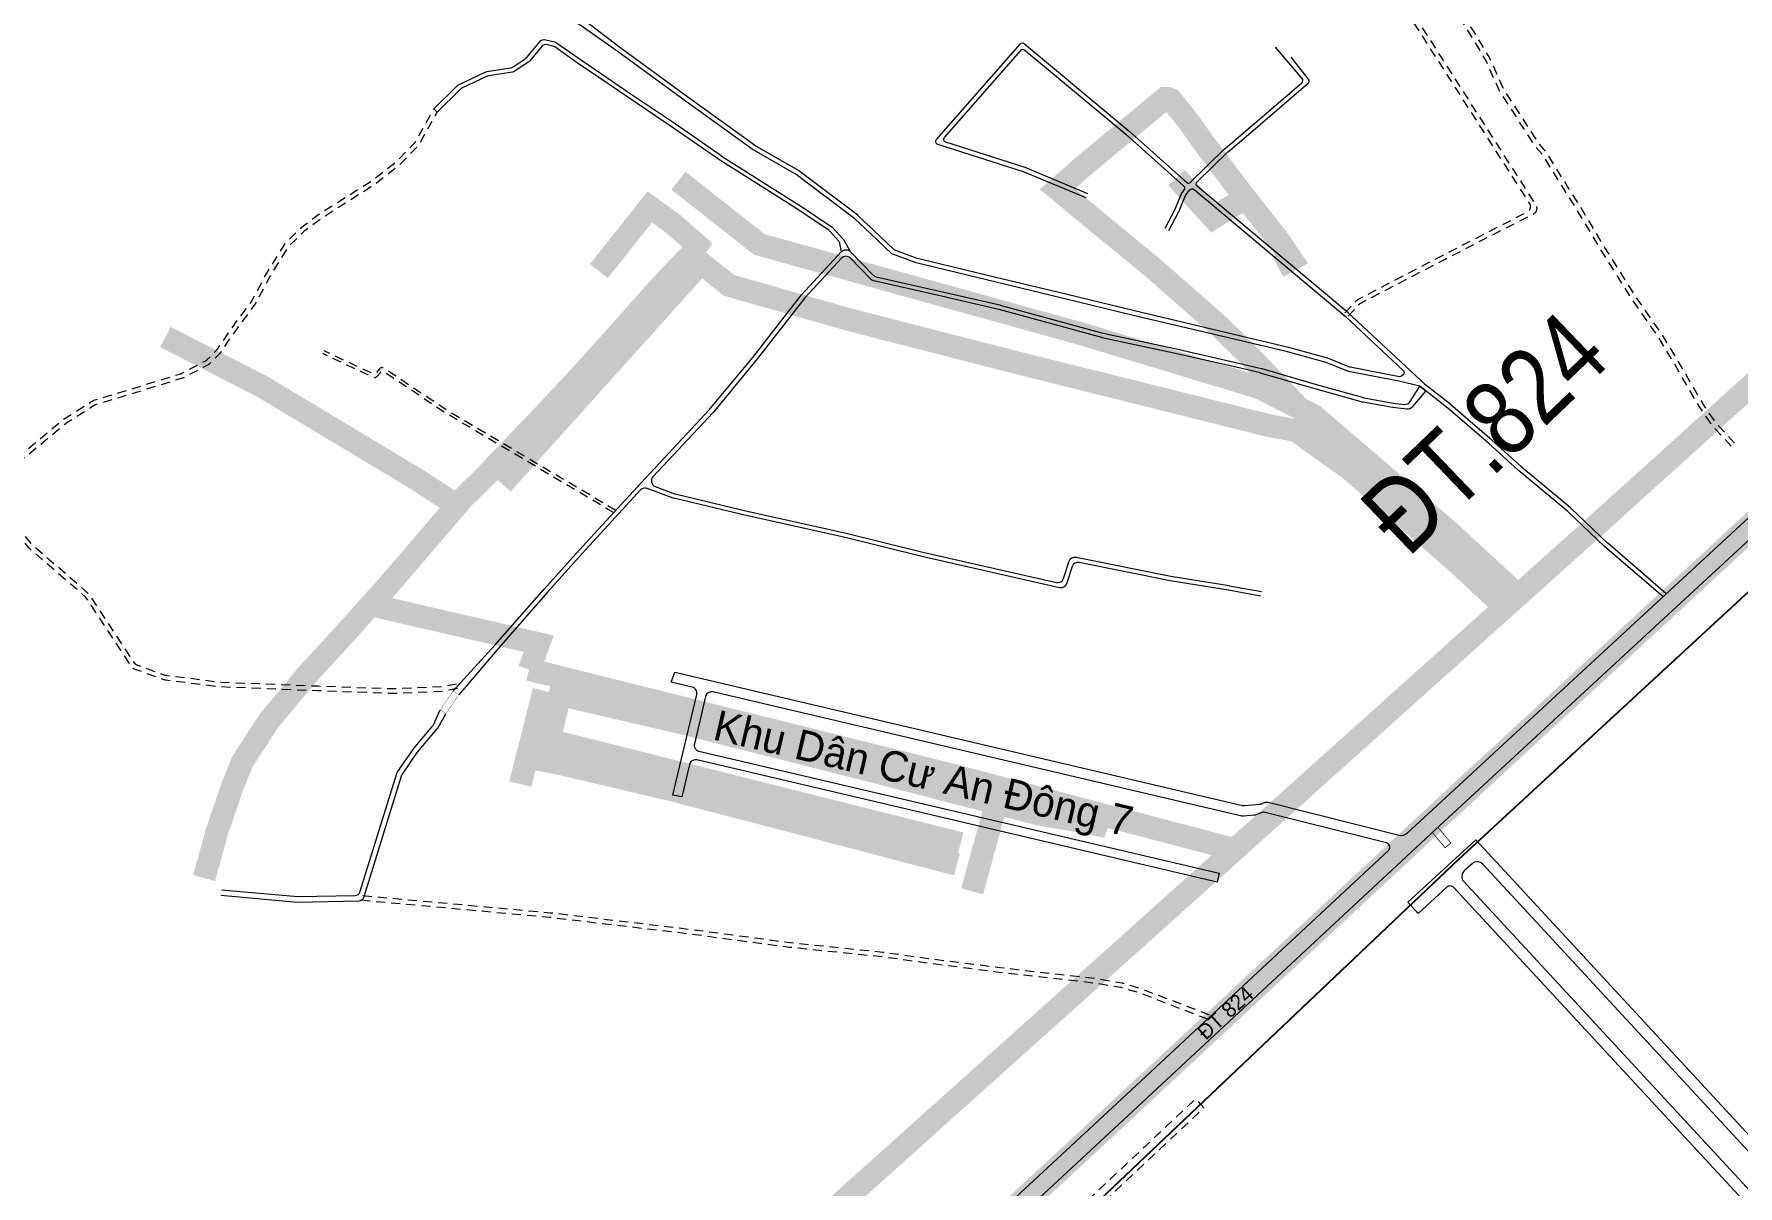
# Model space of a CAD drawing. Header units: metres. Extents: x 556238 to 587446, y 1177111 to 1219372.
# Drawn here: x 574145 to 575269, y 1194432 to 1195192 of the extents above; entities that cross this region are included whole.
import ezdxf
from ezdxf.enums import TextEntityAlignment as Align

# ---------------------------------------------------------------- set-up
doc = ezdxf.new("R2010")
doc.units = ezdxf.units.M
doc.header["$MEASUREMENT"] = 0
for name, pattern in [('ACAD_ISO03W100', [30, 12, -18]), ('DASHED2', [0.375, 0.25, -0.125]), ('Xr_GT Ben Luc$0$ACAD_ISO05W100', [33, 24, -3, 0, -3, 0, -3]), ('Xr_Nen GT$0$MON', [10, 6, -4])]:
    doc.linetypes.add(name, pattern=pattern)
doc.layers.add('DUONG GIAO THONG', color=7, linetype='Continuous')
doc.layers.add('VUNG DAN CU', color=8, linetype='Continuous')
for name, color, linetype, lineweight in [('PHL_VUNG CAP NUOC', 4, 'Xr_GT Ben Luc$0$ACAD_ISO05W100', 40), ('Pipe Existing_DTDH', 4, 'ACAD_ISO03W100', 40), ('Text ten duong', 150, 'Continuous', 15), ('Xr_Nen GT$0$CAU-CONG', 4, 'Continuous', 0), ('Xr_Nen GT$0$DUONG BT-NEN BT', 38, 'Continuous', 0), ('Xr_Nen GT$0$DUONG NHUA', 38, 'Continuous', 0), ('Xr_Nen GT$0$DUONG_DA', 38, 'Xr_Nen GT$0$MON', 0)]:
    doc.layers.add(name, color=color, linetype=linetype, lineweight=lineweight)
doc.styles.add('CL_G', font='Vhelvcn.ttf')
doc.styles.add('Xr_Nen GT$0$VN', font='VAPTIMN0.TTF')

# ---------------------------------------------------------------- blocks, each defined once
blk = doc.blocks.new('GT CHINH')
at = {"layer": 'DUONG GIAO THONG', "color": 9, "ltscale": 5, "const_width": 17.5}
blk.add_lwpolyline([(10842.8, -3429.2), (10746.8, -3520.8), (10622.2, -3639.9), (10341.1, -3909.3), (10264.1, -3982.2), (10157.1, -4081.3), (10050.2, -4180.3), (10050.2, -4180.3), (9941.9, -4280.4), (9793.7, -4417.3), (9682.7, -4519.9), (9471.6, -4716.4), (9285.3, -4889.4), (9213.9, -4954.8), (9077.1, -5077.5), (9051.2, -5106.2), (9072, -5136.1), (9109.8, -5192.9), (9190.6, -5316.8), (9360.1, -5577.5), (9498.7, -5797.8), (9676.4, -6066.8)], dxfattribs=at)
blk = doc.blocks.new('DTDH_EXISTING_PIPE')
at = {"layer": 'Pipe Existing_DTDH', "color": 3, "linetype": 'DASHED2', "ltscale": 200, "const_width": 15, "elevation": 0.8, "flags": 128}
for points in [[(-1539.6, -4182.3), (-1882.6, -4501.9), (-2317.1, -4899.6), (-2584.3, -5141), (-3406.8, -5879.3), (-3416.1, -5887), (-3427.8, -5888.8), (-3441, -5888.6), (-3460.7, -5876.3), (-3609.7, -5833.6), (-3674.1, -5816)], [(-2788.2, -5070.7), (-2817.9, -5039.4), (-2840.5, -5017), (-2883.8, -4978.9), (-2937.1, -4935), (-2947.8, -4926.1), (-2931.1, -4911.4), (-2876.7, -4866.2), (-2874.9, -4866.2), (-2872.7, -4867.1), (-2860.6, -4882.3), (-2851.3, -4895.5), (-2838.5, -4912.5), (-2825.1, -4930.2), (-2801.7, -4959.9), (-2793.2, -4972.6), (-2802.2, -4977.5)], [(-2644.3, -5193.7), (-2689.3, -5152.3), (-2778.6, -5075.6), (-2814.6, -5057.2), (-2931.2, -5021.9), (-3144.4, -4962.7), (-3197.8, -4920.6)], [(-2823.7, -4932), (-2837.5, -4940.5), (-2844.9, -4945.2), (-2869.1, -4918.6)], [(-3189.1, -4968.8), (-3185.3, -4963.2), (-3201, -4949.3), (-3216.7, -4938), (-3250.3, -4980.3)], [(-3183.1, -4974.9), (-3189.1, -4968.8), (-3208.7, -4989.4), (-3239.4, -5023.9), (-3266.2, -5053.5), (-3288.5, -5077.3), (-3326.2, -5116.7), (-3340.9, -5131.1)], [(-3314.1, -5120.8), (-3273.8, -5075.8), (-3183, -4974.9)], [(-2652.1, -5202.5), (-2683.7, -5173), (-2711.8, -5148.4), (-2754.5, -5111.3), (-2790.3, -5085.6), (-2808, -5082.3), (-2977.4, -5040), (-3084.1, -5012.6), (-3164.5, -4989.7), (-3183.3, -4974.6)], [(-3344, -5135), (-3370.7, -5117.6), (-3439.9, -5076), (-3472.6, -5056.4), (-3536.3, -5023.8)], [(-3419.2, -5221.1), (-3388.6, -5187), (-3340.3, -5130.6)], [(-3296.2, -5243.4), (-3296.2, -5243.4), (-3290, -5226.2), (-3400.9, -5200.6)], [(-3510.8, -5380.9), (-3502.2, -5350), (-3491.9, -5319.8), (-3485.6, -5304.3), (-3468.2, -5277.4), (-3442.9, -5246.9), (-3419.2, -5221.1)], [(-2830.3, -5362.2), (-3020.4, -5312.1), (-3296.3, -5243.3)], [(-3302.1, -5318.9), (-3286.6, -5257.3)], [(-3286.1, -5303.4), (-3275.9, -5259.8), (-3273.2, -5249)], [(-3002.3, -5327.8), (-3061.4, -5312.5), (-3193.3, -5279.1), (-3275.7, -5259.9)], [(-3282.9, -5289.9), (-3011.6, -5358.1)], [(-3297.6, -5301.1), (-3274.6, -5305.7), (-3202, -5322.8), (-3090.3, -5351.9), (-3014, -5372)]]:
    blk.add_lwpolyline(points, dxfattribs=at)
at = {"layer": 'Pipe Existing_DTDH', "color": 3, "linetype": 'DASHED2', "ltscale": 800, "const_width": 15, "elevation": 0.8, "flags": 128}
for points in [[(-3004, -5389.7), (-2987.8, -5330.8)], [(-3002.3, -5327.8), (-2959.2, -5338.9), (-2931.3, -5343.6), (-2921.7, -5345.6), (-2919.3, -5338.6)]]:
    blk.add_lwpolyline(points, dxfattribs=at)

msp = doc.modelspace()

# ---------------------------------------------------------------- linework, layer by layer
at = {"layer": 'PHL_VUNG CAP NUOC', "color": 13, "ltscale": 5, "const_width": 10}
msp.add_lwpolyline([(576234.36192, 1195769.30146), (576138.39289, 1195677.66716), (576013.79028, 1195558.5548), (575732.70074, 1195289.16934), (575655.68921, 1195216.29027), (575548.70459, 1195117.2212), (575441.71998, 1195018.15213), (575441.71998, 1195018.15213), (575333.4346, 1194918.07324), (575185.27955, 1194781.15046), (575074.26967, 1194678.56531), (574863.12205, 1194482.07607), (574676.84301, 1194309.10216), (574605.49217, 1194243.68509), (574468.63308, 1194120.94001), (574442.81102, 1194092.23887), (574385.80309, 1194042.54144), (574298.70705, 1193957.28072), (574227.35407, 1193893.39578), (574139.10734, 1193814.02016), (574125.85913, 1193801.47204), (574098.24257, 1193782.2609), (573915.21656, 1193706.13631)], dxfattribs=at)
at = {"layer": 'VUNG DAN CU', "ltscale": 5}
msp.add_polyline3d([(574710.11832, 1194291.34327, 0), (575085.30573, 1194647.50744, 0), (575859.47744, 1195362.49278, 0), (576405.23162, 1194777.23904, 0)], dxfattribs=at)
at = {"layer": 'Xr_Nen GT$0$CAU-CONG', "flags": 128}
for points, const_width in [([(574412.88515, 1194745.7888), (574421.42815, 1194758.3578), (574425.14985, 1194755.8282), (574416.60685, 1194743.2592)], 0.2), ([(575079.78468, 1194658.0177), (575071.34168, 1194668.1897), (575067.49432, 1194664.9963), (575075.93732, 1194654.8243)], 0.5)]:
    msp.add_lwpolyline(points, close=True, dxfattribs=dict(at, const_width=const_width))
at = {"layer": 'Xr_Nen GT$0$DUONG BT-NEN BT', "flags": 128}
for points in [[(574893.77543, 1195062.16833), (574900.09502, 1195074.3411, 0.0210490229), (574900.16622, 1195074.49362), (574904.702, 1195085.38314, -0.0709840172), (574904.99076, 1195085.86881), (574907.51849, 1195089.0066, -0.4201590155), (574910.36195, 1195089.28368), (575009.94328, 1195005.68132, -0.0129141876), (575010.02065, 1195005.61288), (575048.34756, 1194969.90457, -0.4398531714), (575048.32393, 1194966.95627), (575047.50826, 1194966.22039, -0.2356532631), (575045.78747, 1194965.74202), (575013.33911, 1194972.04003, -0.0478300317), (575012.97299, 1194972.1482), (574998.53271, 1194977.96418, 0.0295830866), (574998.30853, 1194978.0394), (574972.77263, 1194984.95806, 0.0068841168), (574972.71928, 1194984.97173), (574941.14967, 1194992.59871, 0.0014516127), (574941.13837, 1194992.60141), (574870.95695, 1195009.12602, -0.0021330396), (574870.94036, 1195009.13), (574825.76024, 1195020.1756, 0.0007745045), (574825.75422, 1195020.17707), (574774.02332, 1195032.65448, 0.0003866012), (574774.02031, 1195032.65521), (574727.83659, 1195043.7191, -0.0304001682), (574727.60418, 1195043.78996), (574712.81464, 1195049.30104, -0.1023316034), (574712.1285, 1195049.73184), (574698.79232, 1195062.52454, 0.0009405518), (574698.78688, 1195062.52974), (574688.56291, 1195072.26346, 0.028892025), (574688.38673, 1195072.41278), (574649.4811, 1195101.7017, 0.0313876766), (574649.27162, 1195101.83971), (574620.39565, 1195118.36507, -0.0267751446), (574620.21583, 1195118.48118), (574576.30669, 1195150.28587, -0.0010298692), (574576.30003, 1195150.29071), (574531.50512, 1195183.01918, -0.0002038463), (574531.5038, 1195183.02015), (574503.57041, 1195204.35487)], [(574677.67301, 1195048.31395), (574676.6106, 1195053.61187, 0.1357109783), (574675.64941, 1195055.51502), (574670.17894, 1195061.53688, 0.0602011613), (574669.45305, 1195062.16471), (574647.5531, 1195076.91775, 0.0069332196), (574647.46025, 1195076.97844), (574596.72203, 1195109.14992, -0.0106449324), (574596.58018, 1195109.24415), (574566.92335, 1195129.86925, 0.0041836282), (574566.86807, 1195129.90701), (574536.63121, 1195150.19334, -0.0020327786), (574536.60428, 1195150.21157), (574505.1476, 1195171.68924, -0.0031904993), (574505.10563, 1195171.7183), (574488.44139, 1195183.41071, 0.0934289859), (574487.09161, 1195184.02243), (574483.66598, 1195184.85782, 0.2863398409), (574479.64475, 1195183.53165), (574471.77701, 1195174.08541, -0.0697178473), (574470.95508, 1195173.33926), (574462.13392, 1195167.33161, -0.1122973859), (574460.48235, 1195166.68296), (574444.63723, 1195164.27882, 0.0726591832), (574443.53096, 1195163.94188), (574427.12308, 1195156.20322, 0.0856797169), (574426.00892, 1195155.42177), (574410.86168, 1195140.35937), (574408.74632, 1195142.48663), (574424.26079, 1195157.91421, -0.0856797169), (574425.37495, 1195158.69565), (574442.64762, 1195166.84219, -0.0726591832), (574443.75389, 1195167.17913), (574459.35765, 1195169.54665, 0.1122973859), (574461.00922, 1195170.1953), (574468.91894, 1195175.58221, 0.0697178473), (574469.74087, 1195176.32836), (574478.53732, 1195186.88963, -0.2863398408), (574482.55855, 1195188.2158), (574488.35178, 1195186.80303, -0.093428986), (574489.70156, 1195186.19131), (574506.81306, 1195174.18508, 0.0031904993), (574506.85503, 1195174.15603), (574538.28582, 1195152.69603, 0.0020327786), (574538.31276, 1195152.6778), (574568.56034, 1195132.38428, -0.0041836282), (574568.61561, 1195132.34653), (574598.24061, 1195111.74356, 0.0106449324), (574598.38246, 1195111.64933), (574649.10187, 1195079.48978, -0.0069332196), (574649.19472, 1195079.42908), (574671.42983, 1195064.45026, -0.0602011613), (574672.15573, 1195063.82243), (574678.62851, 1195056.69723, -0.0549522618), (574679.14329, 1195055.98772), (574683.47193, 1195048.39007)], [(574839.0364, 1195083.79592), (574797.82355, 1195100.97505), (574741.22367, 1195119.06069, -0.540209923), (574740.32837, 1195122.28407), (574795.61021, 1195185.3566, -0.4072069345), (574798.39608, 1195185.57356), (574867.33387, 1195128.01454, -0.0082530321), (574867.38384, 1195127.9714), (574903.72215, 1195095.49964), (574906.15806, 1195093.47855, 0.3144314823), (574907.5655, 1195093.8241), (574930.69629, 1195116.37113, -0.0180825781), (574930.80343, 1195116.46827), (574944.30214, 1195127.84491, 0.0024334978), (574944.31696, 1195127.85753), (574981.47583, 1195159.79861, 0.4134172517), (574981.69234, 1195162.61488), (574964.01341, 1195183.2953)], [(574840.19065, 1195086.56498), (574798.85913, 1195103.79358), (574746.49656, 1195120.52525, -0.540209923), (574745.60125, 1195123.74863), (574795.93574, 1195181.17659, -0.4072069345), (574798.72161, 1195181.39354), (574865.37311, 1195125.74344, -0.0082530321), (574865.42309, 1195125.7003), (574903.44681, 1195091.76126, -0.3994797772), (574903.6725, 1195089.01449), (574902.38598, 1195087.41748, 0.0709840172), (574902.09722, 1195086.93181), (574897.44543, 1195075.76377, -0.0210490229), (574897.37423, 1195075.61126), (574891.11286, 1195063.55062)], [(575221.72411, 1194822.64176), (575183.27498, 1194855.8735, -0.0118124326), (575183.20497, 1194855.93696), (575158.90314, 1194879.03409, 0.0161208854), (575158.80687, 1194879.11985), (575126.16998, 1194906.35994, -0.0103951869), (575126.10726, 1194906.41453), (575106.81442, 1194923.92791, 0.006546079), (575106.77519, 1194923.9626), (575079.72921, 1194947.25197, 0.0107997749), (575079.66255, 1194947.30692), (575062.41974, 1194960.90338, -0.0205868347), (575062.29477, 1194961.01055), (575012.00896, 1195007.86068, 0.0129141876), (575011.93158, 1195007.92912), (574912.51784, 1195091.3908, -0.4437522141), (574912.40778, 1195094.35473), (574932.71261, 1195114.14712, -0.0180825781), (574932.81975, 1195114.24425), (574946.24664, 1195125.56037, 0.0024334978), (574946.26146, 1195125.57299), (574985.67333, 1195159.4507, 0.4028477919), (574985.93593, 1195162.21103), (574974.46799, 1195176.65433)], [(574268.13113, 1194623.47956), (574318.79627, 1194618.99464), (574359.08396, 1194619.83384, 0.3193633383), (574362.76757, 1194622.65016), (574387.39807, 1194702.33199, -0.07665544), (574387.93151, 1194703.42843), (574397.75239, 1194717.60588, -0.0239352748), (574397.98514, 1194717.90972), (574410.9159, 1194733.21376, 0.0481623575), (574411.35336, 1194733.84599), (574416.60685, 1194743.2592)], [(574268.47687, 1194626.96244), (574319.03198, 1194622.58617), (574356.47526, 1194623.24588, 0.3193633383), (574360.15887, 1194626.06221), (574384.21358, 1194703.8813, -0.07665544), (574384.74702, 1194704.97775), (574394.97072, 1194719.73671, -0.0239352748), (574395.20347, 1194720.04055), (574407.86325, 1194735.02387, 0.06960508), (574408.45437, 1194735.96139), (574412.88515, 1194745.7888)]]:
    msp.add_lwpolyline(points, format="xyb", dxfattribs=at)
msp.add_lwpolyline([(575219.76238, 1194820.37204), (575181.22387, 1194853.68103), (575156.85978, 1194876.83734), (575124.16784, 1194904.12337), (575104.80771, 1194921.69782), (575077.78802, 1194944.96456), (575059.31245, 1194959.42113), (575045.36242, 1194962.76853), (575012.29688, 1194969.18633), (574997.46685, 1194975.15929), (574972.00139, 1194982.05886), (574940.44798, 1194989.68192), (574870.24863, 1195006.21076), (574825.04929, 1195017.26106), (574773.32064, 1195029.73793), (574726.84177, 1195040.87254), (574710.79805, 1195046.85098), (574696.71693, 1195060.35826), (574686.53621, 1195070.05081), (574647.72698, 1195099.26715), (574618.67299, 1195115.8944), (574574.53852, 1195147.8623), (574529.73463, 1195180.59733), (574501.55159, 1195200.33313)], dxfattribs=at)
for points in [[(575401.87993, 1194329.50196), (575096.15787, 1194660.10995), (575051.47761, 1194618.79292), (575058.26695, 1194611.45093), (575077.25023, 1194629.00527, -0.4142135624), (575081.48963, 1194628.83948), (575378.38554, 1194307.77607), (575375.49738, 1194305.10531), (575404.03661, 1194274.24297), (575406.92477, 1194276.91373), (575614.08445, 1194052.89115), (575637.57883, 1194074.61703)], [(575392.97594, 1194328.084), (575100.83539, 1194644.00496, 0.4142135624), (575093.76972, 1194644.28129), (575088.63032, 1194639.52875, 0.4142135624), (575088.354, 1194632.46308), (575380.49297, 1194316.54383, 0.4141163444), (575387.55742, 1194316.26637), (575392.69839, 1194321.0172, 0.414310787)]]:
    msp.add_lwpolyline(points, format="xyb", close=True, dxfattribs=at)
at = {"layer": 'Xr_Nen GT$0$DUONG NHUA', "flags": 128}
for points in [[(575816.54361, 1195360.99106), (575813.51, 1195358.07), (575659.448, 1195212.275), (575445.453, 1195014.113), (575228.882, 1194813.955), (575069.418, 1194666.593), (574866.867, 1194478.048), (574697.37651, 1194320.6635, 0.4116350338), (574696.91005, 1194309.40941), (574791.30712, 1194205.93761, 0.4166149264), (574802.66025, 1194205.54408), (574972.99783, 1194365.7788, -0.4142135624), (574978.65205, 1194365.60599), (575004.6452, 1194337.97397, -0.4142135624), (575004.47239, 1194332.31975), (574833.76525, 1194171.73739, 0.411816269), (574833.37494, 1194160.47688), (575007.0476, 1193972.79695, 0.4140083835), (575015.52343, 1193972.46542), (575375.49738, 1194305.10531)], [(574421.42815, 1194758.3578), (574449.21055, 1194788.81019), (574481.4317, 1194825.43365), (574504.5909, 1194851.2826), (574545.42337, 1194895.73123), (574590.66478, 1194944.01365), (574619.94768, 1194979.61388), (574651.22327, 1195019.736), (574677.67301, 1195048.31395, -0.4292494555), (574683.47193, 1195048.39007), (574698.6082, 1195032.87351, 0.1448605457), (574700.58935, 1195031.76512), (574742.43526, 1195022.30362, -0.00115225), (574742.45323, 1195022.29951), (574782.24319, 1195013.10989, -0.0102711624), (574782.40251, 1195013.06963), (574850.07993, 1194994.48087, 0.0143008536), (574850.30217, 1194994.42662), (574897.58899, 1194984.30541, -0.0034673148), (574897.64316, 1194984.29342), (574933.83558, 1194976.02029, -0.0008269631), (574933.84848, 1194976.01732), (574954.81715, 1194971.1511, -0.0139228709), (574955.03262, 1194971.09473), (574990.19717, 1194960.84116, 0.0030384414), (574990.24392, 1194960.82783), (575022.16612, 1194951.93918, 0.0228221239), (575022.5218, 1194951.85742), (575041.62272, 1194948.3758, 0.0156400667), (575041.87013, 1194948.33866), (575049.08789, 1194947.48489, 0.2885557234), (575052.93646, 1194949.31608), (575059.31245, 1194959.42113), (575063.20425, 1194956.37592), (575054.45957, 1194946.115, -0.2885557234), (575050.61099, 1194944.28381), (575041.42451, 1194945.37045, -0.0156400667), (575041.17711, 1194945.4076), (575021.84906, 1194948.93062, -0.0228221239), (575021.49337, 1194949.01237), (574989.42163, 1194957.94267, -0.0030384414), (574989.37488, 1194957.95599), (574954.27304, 1194968.19128, 0.0139228709), (574954.05757, 1194968.24765), (574933.17512, 1194973.09386, 0.0008269631), (574933.16223, 1194973.09683), (574896.99492, 1194981.36422, 0.0034673148), (574896.94076, 1194981.37621), (574849.59036, 1194991.51102, -0.0143008536), (574849.36812, 1194991.56528), (574781.66737, 1195010.16045, 0.0102711624), (574781.50805, 1195010.2007), (574741.78488, 1195019.3749, 0.00115225), (574741.76691, 1195019.379), (574699.06181, 1195029.03477, -0.1448605457), (574697.08066, 1195030.14317), (574683.52909, 1195044.0352, 0.4292494555), (574677.73017, 1195043.95909), (574653.51125, 1195017.79146), (574622.28957, 1194977.73849), (574592.92015, 1194942.03308), (574553.27547, 1194899.72358, 0.536073323), (574554.80269, 1194893.23845), (574567.47182, 1194888.53707, 0.0303942202), (574567.93676, 1194888.39601), (574617.26455, 1194876.64844, 0.0035403023), (574617.31975, 1194876.6357), (574679.82004, 1194862.68325, -0.0059063193), (574679.91201, 1194862.66157), (574731.30251, 1194849.90765, 0.0052578204), (574731.38436, 1194849.88825), (574819.48489, 1194829.98079, 0.3870684903), (574824.16872, 1194832.64015), (574827.87457, 1194843.98256, -0.3805334321), (574832.46928, 1194846.66099), (574896.1575, 1194833.78743, 0.01025215), (574896.31889, 1194833.75823), (574933.48479, 1194827.81991, -0.0053918806), (574933.56983, 1194827.80538), (574954.80576, 1194823.94093)], [(574656.30951, 1194297.54081), (574859.3771, 1194486.10414), (575038.58951, 1194652.92437, 0.594619828), (575037.27656, 1194658.02981), (574957.30303, 1194678.12487, 0.1559433021), (574954.87204, 1194677.97098), (574951.14791, 1194676.51531, -0.0701751088), (574950.06067, 1194676.25788), (574943.05148, 1194675.60857, -0.0809473769), (574941.76783, 1194675.6975), (574592.80107, 1194757.66777, 0.4138297976), (574587.99358, 1194754.69354), (574580.60851, 1194723.43762, 0.4145974313), (574583.58664, 1194718.62382), (574926.88657, 1194637.98465), (574925.51455, 1194632.14363), (574582.19676, 1194712.78699, 0.4138297976), (574577.38926, 1194709.81276), (574572.32004, 1194688.35821), (574566.45326, 1194689.62125), (574582.15014, 1194756.05536, 0.4145974313), (574579.17201, 1194760.86916), (574565.22201, 1194764.14593), (574567.73108, 1194770.74709), (574942.25801, 1194682.77288, 0.0809473769), (574943.54166, 1194682.68395), (574953.71369, 1194683.62626, 0.0701751088), (574954.80093, 1194683.88369), (574956.86083, 1194684.68885, -0.1559433021), (574959.29182, 1194684.84274), (575045.57186, 1194663.16303, 0.254217441), (575051.12212, 1194664.59038), (575061.93778, 1194674.65815), (575221.41642, 1194822.03368), (575437.98696, 1195022.19126)], [(574954.26865, 1194820.98941), (574933.06455, 1194824.84806, 0.0053918806), (574932.97951, 1194824.86259), (574895.78481, 1194830.80552, -0.01025215), (574895.62341, 1194830.83471), (574834.49178, 1194843.1915, 0.3805334321), (574829.89706, 1194840.51307), (574826.172, 1194829.11184, -0.3870684903), (574821.48817, 1194826.45248), (574730.69237, 1194846.96898, -0.0052578204), (574730.61051, 1194846.98838), (574679.2238, 1194859.74137, 0.0059063193), (574679.13182, 1194859.76304), (574616.64539, 1194873.7124, -0.0035403023), (574616.59019, 1194873.72514), (574567.06417, 1194885.51992, -0.0303942202), (574566.59924, 1194885.66098), (574549.46528, 1194892.0192, 0.3047165921), (574545.12794, 1194890.97515), (574506.81282, 1194849.26681), (574483.67512, 1194823.44185), (574451.46238, 1194786.82795), (574425.14985, 1194755.8282)]]:
    msp.add_lwpolyline(points, format="xyb", dxfattribs=at)
at = {"layer": 'Xr_Nen GT$0$DUONG_DA', "flags": 128}
for points in [[(575264.84373, 1194919.86396), (575252.74637, 1194932.91439, -0.0369625389), (575252.47005, 1194933.26058), (575243.78961, 1194945.95598, -0.0179952276), (575243.67426, 1194946.13845), (575224.3208, 1194979.33967, 0.0033461639), (575224.30035, 1194979.37423), (575216.54648, 1194992.27609, 0.0174910879), (575216.43217, 1194992.45205), (575199.6131, 1195016.46001, -0.0125964335), (575199.52953, 1195016.58594), (575177.54052, 1195051.60289, -0.0058569937), (575177.50385, 1195051.66284), (575163.22344, 1195075.63311, 0.0072056356), (575163.17812, 1195075.70674), (575154.29233, 1195089.68909, -0.0033070665), (575154.27127, 1195089.72272), (575140.45001, 1195112.12044, 0.0421869692), (575140.14936, 1195112.52661), (575135.59241, 1195117.70622, -0.037665073), (575135.32062, 1195118.06655), (575111.9479, 1195154.45551, -0.0367633335), (575111.73766, 1195154.84268), (575102.59263, 1195175.10518, 0.029762358), (575102.42675, 1195175.42111), (575084.72041, 1195204.76167, 0.0371234595), (575084.46294, 1195205.12446), (575064.95859, 1195228.6893, -0.0250397188), (575064.77894, 1195228.92992), (575048.04045, 1195253.86132, -0.00825802), (575047.98658, 1195253.94449), (574996.38936, 1195336.5682, 0.0086102927), (574996.33313, 1195336.65487), (574982.33356, 1195357.44339, 0.0818069941), (574981.66465, 1195358.15296), (574972.88723, 1195364.84814, 0.0248900828), (574972.64118, 1195365.01714), (574959.19211, 1195373.3015, -0.1033398199), (574958.3011, 1195374.14504), (574948.58136, 1195388.1467, -0.0176284929), (574948.46697, 1195388.32456), (574938.54045, 1195405.02409, -0.0158777891), (574938.44837, 1195405.19084), (574918.00806, 1195445.15287, 0.0046210613), (574917.98235, 1195445.20201), (574902.91898, 1195473.35582, -0.0264897969), (574902.78416, 1195473.64344), (574894.60659, 1195493.80365, -0.0491352958), (574894.43999, 1195494.36777), (574891.57438, 1195509.35154, -0.3395403113), (574893.21484, 1195512.61581), (574905.62199, 1195518.61614, -0.0033145896), (574905.65791, 1195518.63322), (574924.87968, 1195527.61677, -0.0209380146), (574925.11146, 1195527.71349), (574944.63322, 1195534.91611, 0.0072164711), (574944.71402, 1195534.94725), (574960.02852, 1195541.10537, 0.0211533743), (574960.25971, 1195541.2099), (574971.81609, 1195547.03551, -0.0606891779), (574972.49876, 1195547.28138), (574983.97892, 1195549.90245, -0.0031158103), (574984.01542, 1195549.91055), (575010.79598, 1195555.67472, 0.0028719264), (575010.82963, 1195555.68216), (575029.6426, 1195559.95811, 0.0234444907), (575029.91356, 1195560.03321), (575044.79669, 1195564.91995, 0.0432552968), (575045.27313, 1195565.12348), (575061.3789, 1195573.71751)], [(575009.87339, 1195007.78789), (575017.35942, 1195015.92035, -0.0868865531), (575018.45497, 1195016.75913), (575074.71241, 1195046.05361, -0.0014961367), (575074.73367, 1195046.0646), (575130.17913, 1195074.51579, 0.4424451004), (575131.7216, 1195080.23151), (575039.91263, 1195223.61749, -0.0051454126), (575039.86896, 1195223.68727), (575015.33764, 1195263.79429, 0.0104620782), (575015.24734, 1195263.93521), (574991.82065, 1195298.8642, 0.0042443609), (574991.78235, 1195298.92028), (574974.78654, 1195323.35377, 0.0253383881), (574974.53864, 1195323.67423), (574958.62615, 1195342.22118, 0.0517385834), (574958.02676, 1195342.78895), (574941.79713, 1195355.25355, -0.0779654958), (574940.94271, 1195356.15207), (574929.00096, 1195373.43491, -0.0206216573), (574928.82482, 1195373.71374), (574913.36276, 1195400.58416, -0.0107782756), (574913.28, 1195400.73543), (574879.81388, 1195465.16779, -0.0049303671), (574879.77821, 1195465.23815), (574870.21113, 1195484.58088, 0.077761338), (574869.49807, 1195485.59132), (574860.73582, 1195494.63225, 0.156610686), (574858.57823, 1195495.78406), (574843.67395, 1195498.49088)], [(575012.08061, 1195005.75611), (575019.2109, 1195013.50209, -0.0868865531), (575020.30644, 1195014.34087), (575076.09002, 1195043.3886, -0.0014961367), (575076.11128, 1195043.39959), (575134.48551, 1195073.35364, 0.4424451004), (575136.02799, 1195079.06937), (575042.45576, 1195225.20918, -0.0051454126), (575042.41208, 1195225.27896), (575017.86412, 1195265.41319, 0.0104620782), (575017.77382, 1195265.55411), (574994.29797, 1195300.5564, 0.0042443609), (574994.25967, 1195300.61247), (574977.16245, 1195325.19175, 0.0253383881), (574976.91455, 1195325.51221), (574960.70033, 1195344.41086, 0.0517385834), (574960.10094, 1195344.97863), (574943.99771, 1195357.34614, -0.0779654958), (574943.14329, 1195358.24466), (574931.53946, 1195375.03845, -0.0206216573), (574931.36332, 1195375.31729), (574915.99526, 1195402.02435, -0.0107782756), (574915.9125, 1195402.17563), (574882.48982, 1195466.52433, -0.0049303671), (574882.45415, 1195466.59469), (574872.69208, 1195486.33166, 0.077761338), (574871.97902, 1195487.3421), (574862.21968, 1195497.41184, 0.156610686), (574860.06209, 1195498.56365), (574844.21002, 1195501.4426)], [(575267.04386, 1194921.90342), (575255.09748, 1194934.79099, -0.0369625389), (575254.82116, 1194935.13718), (575246.32703, 1194947.56009, -0.0179952276), (575246.21167, 1194947.74256), (575226.9025, 1194980.86782, 0.0033461639), (575226.88205, 1194980.90237), (575219.06376, 1194993.91143, 0.0174910879), (575218.94945, 1194994.08739), (575202.11352, 1195018.11941, -0.0125964335), (575202.02995, 1195018.24534), (575180.09983, 1195053.16852, -0.0058569937), (575180.06315, 1195053.22847), (575165.7786, 1195077.20569, 0.0072056356), (575165.73329, 1195077.27932), (575156.83495, 1195091.28141, -0.0033070665), (575156.81389, 1195091.31505), (575142.86989, 1195113.91167, 0.0421869692), (575142.56923, 1195114.31785), (575137.99428, 1195119.51792, -0.037665073), (575137.72249, 1195119.87825), (575114.59144, 1195155.89095, -0.0367633335), (575114.3812, 1195156.27812), (575105.25351, 1195176.5022, 0.029762358), (575105.08763, 1195176.81814), (575087.17369, 1195206.50269, 0.0371234595), (575086.91623, 1195206.86548), (575067.36551, 1195230.48633, -0.0250397188), (575067.18586, 1195230.72696), (575052.82871, 1195252.11144, -0.3904826049), (575053.44952, 1195256.12961), (575126.94787, 1195314.71351, -0.4382143137), (575131.30773, 1195314.04092), (575167.4908, 1195260.20029)], [(574424.19792, 1194759.84269), (574414.73689, 1194758.11011, -0.0342837858), (574414.19246, 1194758.04856), (574381.72247, 1194756.61767, -0.02003071), (574381.40211, 1194756.6164), (574332.15742, 1194758.39355, -0.0009398998), (574332.14239, 1194758.39412), (574267.77118, 1194760.95953, -0.0210991382), (574267.43488, 1194760.98718), (574231.60875, 1194765.4604, -0.0553011633), (574230.75081, 1194765.66554), (574211.22478, 1194772.68698, -0.1623643782), (574209.23632, 1194774.25303), (574179.33509, 1194819.71712, 0.0693710105), (574178.60649, 1194820.54738), (574142.05405, 1194852.09225, -0.0459099983), (574141.54533, 1194852.61999), (574125.46518, 1194872.69755, -0.1296129255), (574124.63819, 1194874.56191), (574122.40851, 1194888.4035, -0.1584125939), (574122.78901, 1194890.8466), (574133.06181, 1194911.13452, -0.1020671765), (574134.06819, 1194912.39921), (574163.97992, 1194937.35015, -0.0322195041), (574164.3958, 1194937.65388), (574183.36559, 1194949.71647, -0.0678243644), (574184.34705, 1194950.16771), (574211.55546, 1194958.45044, 0.0006691241), (574211.56569, 1194958.45357), (574241.75524, 1194967.73218, 0.046719428), (574242.44467, 1194968.01683), (574258.16855, 1194976.30151, 0.077647522), (574259.15914, 1194977.0389), (574265.48586, 1194983.48691, 0.0430164303), (574265.92312, 1194984.01678), (574277.26367, 1195000.4537, -0.0100248756), (574277.35738, 1195000.58386), (574288.01084, 1195014.77245, 0.0390226827), (574288.34517, 1195015.29863), (574297.37232, 1195032.30333, -0.016746453), (574297.50578, 1195032.53559), (574310.57981, 1195053.62202, -0.0600661218), (574311.17821, 1195054.36963), (574321.33432, 1195064.33281, -0.0333706011), (574321.73909, 1195064.68008), (574332.77653, 1195072.93878, -0.0192501572), (574333.02997, 1195073.11361), (574367.20772, 1195094.79861, 0.0231599556), (574367.51093, 1195095.01129), (574383.44474, 1195107.32684, 0.0335984716), (574383.8466, 1195107.68299), (574395.9859, 1195119.9923, 0.0676814373), (574396.6325, 1195120.85481), (574408.74632, 1195142.48663)], [(574423.65752, 1194762.79362), (574414.39907, 1194761.09813, -0.0342837858), (574413.85464, 1194761.03658), (574381.71051, 1194759.62006, -0.02003071), (574381.39015, 1194759.61878), (574332.27125, 1194761.3914, -0.0009398998), (574332.25622, 1194761.39197), (574268.0172, 1194763.95211, -0.0210991382), (574267.6809, 1194763.97976), (574232.3107, 1194768.39605, -0.0553011633), (574231.45276, 1194768.60119), (574213.18146, 1194775.17144, -0.1623643782), (574211.193, 1194776.73749), (574181.61176, 1194821.71505, 0.0693710105), (574180.88316, 1194822.5453), (574144.22306, 1194854.18308, -0.0459099983), (574143.71434, 1194854.71082), (574128.3012, 1194873.95555, -0.1296129255), (574127.47421, 1194875.81991), (574125.52538, 1194887.91807, -0.1584125939), (574125.90587, 1194890.36117), (574135.4587, 1194909.22719, -0.1020671765), (574136.46507, 1194910.49188), (574165.75299, 1194934.92245, -0.0322195041), (574166.16886, 1194935.22618), (574184.63037, 1194946.96556, -0.0678243644), (574185.61182, 1194947.4168), (574212.43297, 1194955.58165, 0.0006691241), (574212.4432, 1194955.58478), (574242.90512, 1194964.9471, 0.046719428), (574243.59455, 1194965.23174), (574259.98165, 1194973.86586, 0.077647522), (574260.97224, 1194974.60326), (574267.80832, 1194981.57039, 0.0430164303), (574268.24558, 1194982.10026), (574279.69881, 1194998.70051, -0.0100248756), (574279.79252, 1194998.83066), (574290.55066, 1195013.15867, 0.0390226827), (574290.88499, 1195013.68485), (574299.97497, 1195030.8079, -0.016746453), (574300.10842, 1195031.04015), (574312.93889, 1195051.73375, -0.0600661218), (574313.53729, 1195052.48136), (574323.29211, 1195062.05087, -0.0333706011), (574323.69689, 1195062.39815), (574334.48132, 1195070.46754, -0.0192501572), (574334.73475, 1195070.64237), (574368.93234, 1195092.33995, 0.0231599556), (574369.23555, 1195092.55263), (574385.43905, 1195105.07662, 0.0335984716), (574385.84091, 1195105.43278), (574398.40838, 1195118.17625, 0.0676814373), (574399.05497, 1195119.03876), (574410.86168, 1195140.35937)], [(574527.30523, 1194876.00853), (574416.07973, 1194941.97734, -0.0132867417), (574415.98979, 1194942.03397), (574375.94101, 1194968.76084, 0.3841306183), (574373.29121, 1194968.37384), (574371.15309, 1194965.79519, -0.3424358919), (574368.75953, 1194965.26325), (574335.39614, 1194981.01724)], [(574528.72071, 1194877.49431), (574417.14571, 1194943.67042, -0.0132867417), (574417.05578, 1194943.72705), (574375.55192, 1194971.42496, 0.3841306183), (574372.90212, 1194971.03797), (574370.60393, 1194968.26626, -0.3424358919), (574368.21036, 1194967.73432), (574336.25011, 1194982.82575)], [(574919.47944, 1194541.56692), (574873.93576, 1194559.05972, 0.0197443287), (574873.63673, 1194559.16122), (574862.74459, 1194562.38488, 0.030267217), (574862.27319, 1194562.49388), (574846.23458, 1194565.19282, 0.013134469), (574846.02654, 1194565.22223), (574780.03829, 1194572.78975, -0.0031857141), (574779.98769, 1194572.79588), (574734.64546, 1194578.58199, -0.0028356116), (574734.60049, 1194578.58799), (574704.76595, 1194582.73958, 0.0090569972), (574704.62209, 1194582.75695), (574643.39274, 1194589.02652, -0.0077294314), (574643.26993, 1194589.04101), (574579.19274, 1194597.61104, 0.0036942037), (574579.1341, 1194597.61844), (574485.4008, 1194608.74766, 0.0068021437), (574485.29256, 1194608.75902), (574360.48673, 1194620.1442)], [(574920.5551, 1194544.36745), (574874.90078, 1194561.90274, 0.0197443287), (574874.60175, 1194562.00425), (574863.42167, 1194565.31312, 0.0302672171), (574862.95028, 1194565.42212), (574846.65469, 1194568.1643, 0.013134469), (574846.44664, 1194568.19372), (574780.39908, 1194575.76803, -0.0031857141), (574780.34848, 1194575.77416), (574735.04208, 1194581.5557, -0.0028356116), (574734.99711, 1194581.5617), (574705.1256, 1194585.71844, 0.0090569972), (574704.98174, 1194585.73581), (574643.74447, 1194592.00619, -0.0077294314), (574643.62166, 1194592.02069), (574579.56846, 1194600.5875, 0.0036942037), (574579.50982, 1194600.5949), (574485.71398, 1194611.73155, 0.0068021437), (574485.60575, 1194611.74291), (574360.75927, 1194623.1318)]]:
    msp.add_lwpolyline(points, format="xyb", dxfattribs=at)
msp.add_lwpolyline([(574712.57478, 1194291.06821), (574916.83171, 1194483.21049), (574911.35029, 1194489.03751), (574707.09337, 1194296.89523)], dxfattribs=at)

# ---------------------------------------------------------------- texts
at = {"layer": 'Xr_Nen GT$0$DUONG NHUA', "attachment_point": 1, "style": 'Xr_Nen GT$0$VN'}
for s, width, insert, char_height, rotation in [('Khu Daân Cö An Ñoâng 7 ', 314.4173468, (574596.58265, 1194746.01881), 20, 346.78510975), ('ÑT 824', 295.8793586, (574911.34585, 1194534.78958), 10, 42.1827796)]:
    msp.add_mtext_dynamic_manual_height_columns(s, width=width, gutter_width=100, heights=[0], dxfattribs=dict(at, insert=insert, char_height=char_height, rotation=rotation))

# ---------------------------------------------------------------- next in the draw order: block references
at = {"layer": 'DUONG GIAO THONG'}
msp.add_blockref('GT CHINH', (565391.56753, 1199198.47471), dxfattribs=at)

# ---------------------------------------------------------------- next in the draw order: block references
at = {"layer": 'Pipe Existing_DTDH', "linetype": 'ByBlock'}
msp.add_blockref('DTDH_EXISTING_PIPE', (577767.86613, 1200015.74782, -0.796), dxfattribs=at)

# ---------------------------------------------------------------- next in the draw order: texts
at = {"layer": 'Text ten duong', "color": 5, "linetype": 'Continuous', "lineweight": 13, "style": 'CL_G'}
msp.add_text('ÑT.824', height=50, rotation=43.83319098, dxfattribs=at).set_placement((575101.78862, 1194928.75197), align=Align.MIDDLE_CENTER)

doc.saveas('drawing.dxf')
